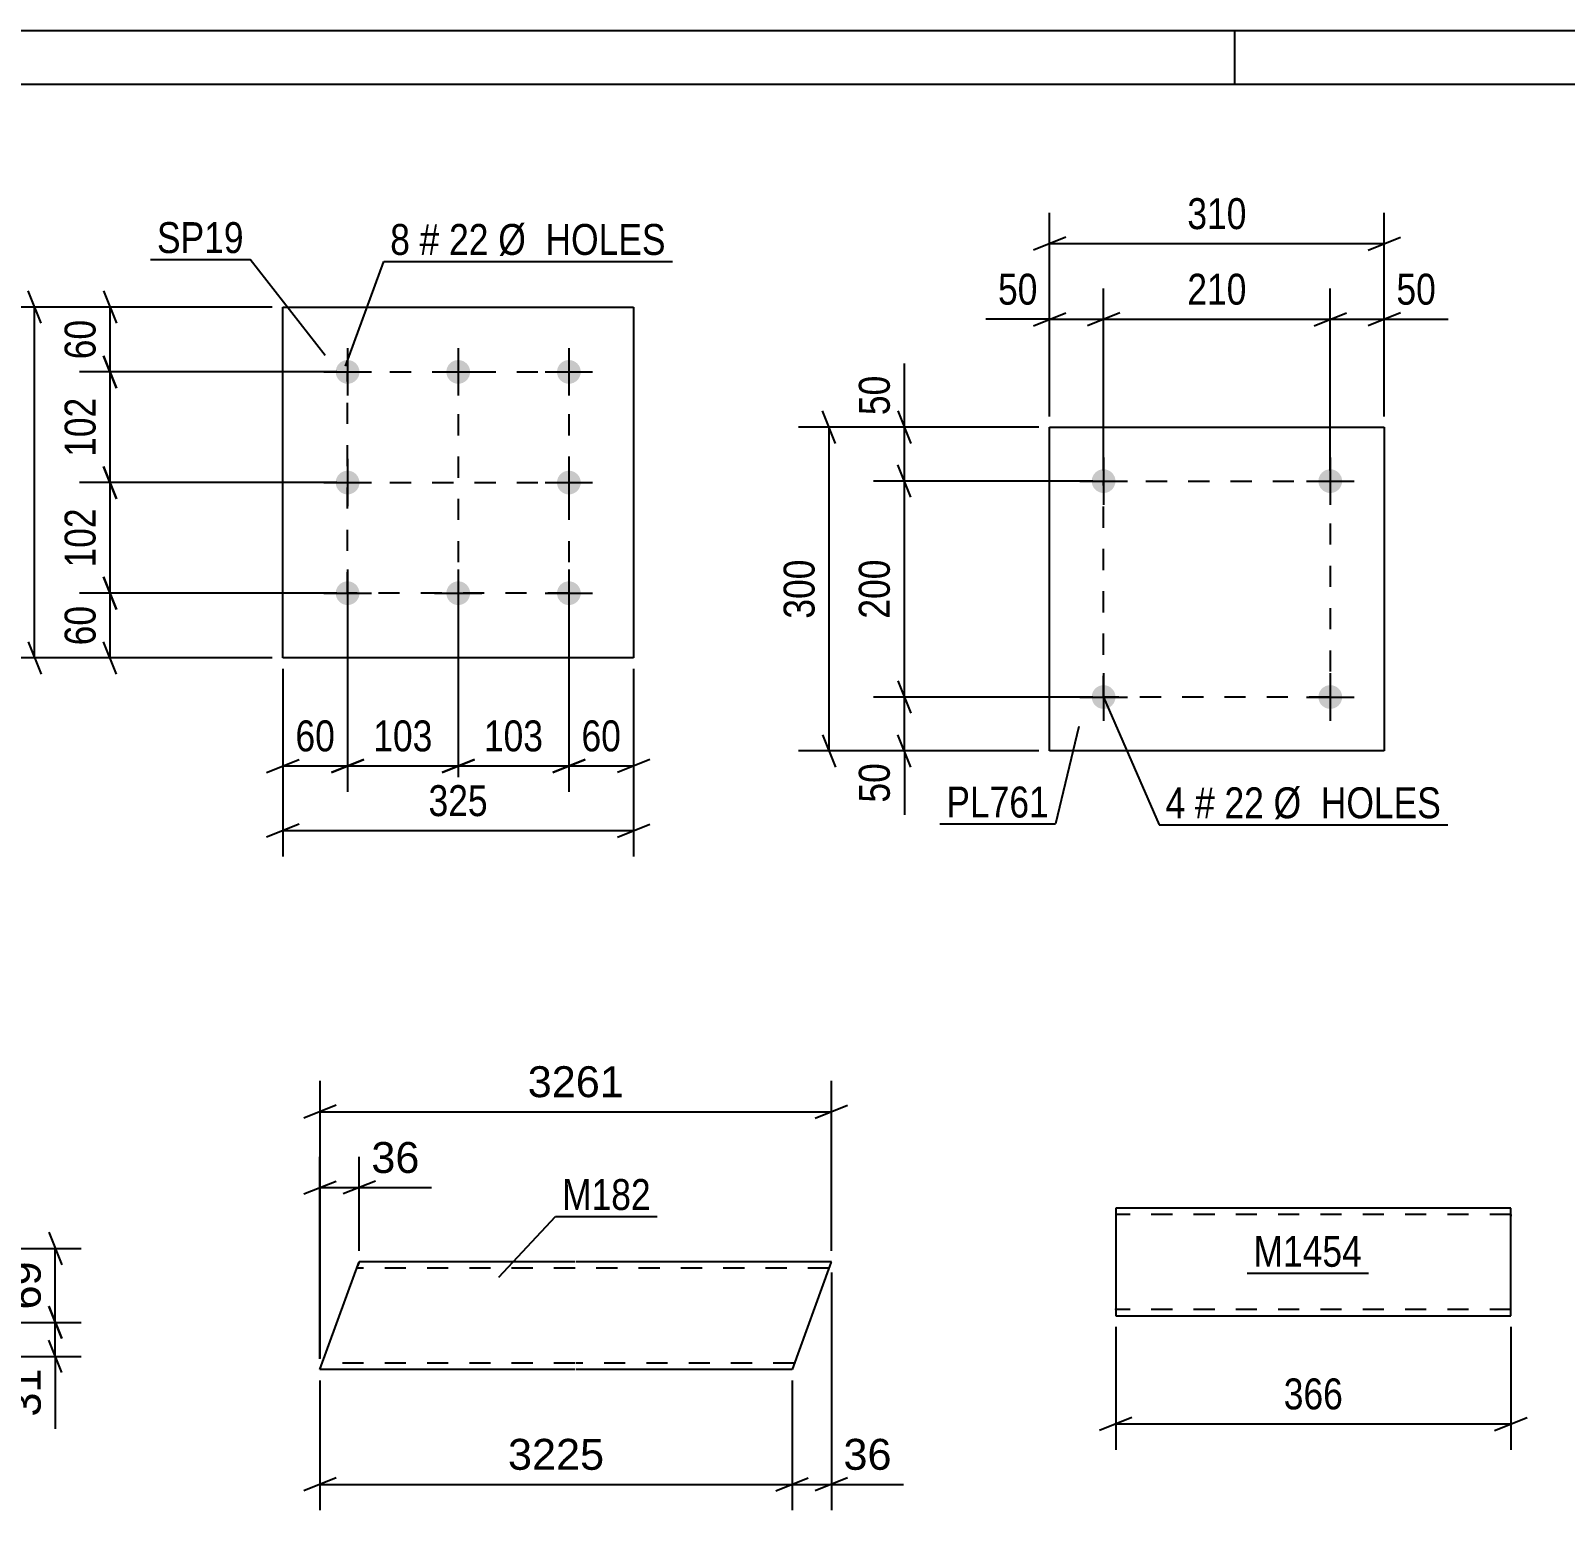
# Model space of a CAD drawing. Header units: millimetres. Extents: x 0 to 420, y 0 to 297.
# Drawn here: x 98.4 to 240.6, y 159.9 to 297 of the extents above; entities that cross this region are included whole.
import ezdxf

# ---------------------------------------------------------------- set-up
doc = ezdxf.new("R2010")
doc.units = ezdxf.units.MM
doc.linetypes.add('DXK_LINE_DOT2', pattern=[3.9198, 1.9599, -1.9599])
doc.styles.add('Arial', font='ARIAL.TTF', dxfattribs={"height": 0.2})
doc.styles.add('Arial Narrow', font='ARIALN.TTF', dxfattribs={"height": 0.2})

# ---------------------------------------------------------------- blocks, each defined once
blk = doc.blocks.new('Unknown-203763415-1135')
at = {"color": 5, "linetype": 'Continuous'}
for p, q in [((420, 297), (0, 297)), ((210, 292), (210, 297)), ((415, 292), (5, 292))]:
    blk.add_line(p, q, dxfattribs=at)
blk = doc.blocks.new('Part-203763415-9405 - 9404')
at = {"color": 2, "linetype": 'Continuous'}
for p, q in [((235.56, 187.93), (198.96, 187.93)), ((198.96, 187.93), (198.96, 178.02)), ((235.56, 179.13), (235.56, 187.93)), ((198.96, 178.02), (198.96, 177.93)), ((198.96, 177.93), (235.56, 177.93)), ((235.56, 177.93), (235.56, 179.13))]:
    blk.add_line(p, q, dxfattribs=at)
at = {"color": 7, "linetype": 'DXK_LINE_DOT2'}
for p, q in [((235.56, 187.33), (198.96, 187.33)), ((235.56, 187.33), (235.56, 187.29)), ((235.56, 187.29), (235.56, 187.33)), ((235.56, 187.19), (235.56, 187.29)), ((235.56, 187.29), (235.56, 187.19)), ((198.96, 178.53), (198.96, 178.58)), ((235.56, 178.53), (198.96, 178.53)), ((235.56, 178.58), (235.56, 178.9)), ((235.56, 178.53), (235.56, 178.58))]:
    blk.add_line(p, q, dxfattribs=at)
blk = doc.blocks.new('Part-203763415-10854 - 10853')
at = {"color": 2, "linetype": 'Continuous'}
for p, q in [((128.43, 181.76), (128.87, 182.96)), ((148.87, 182.96), (128.87, 182.96)), ((172.61, 182.96), (148.97, 182.96)), ((172.48, 182.6), (168.97, 172.96)), ((172.57, 182.86), (172.48, 182.6)), ((172.61, 182.96), (172.57, 182.86)), ((125.23, 172.96), (128.43, 181.76)), ((148.87, 172.96), (125.23, 172.96)), ((168.97, 172.96), (148.97, 172.96))]:
    blk.add_line(p, q, dxfattribs=at)
at = {"color": 7, "linetype": 'DXK_LINE_DOT2'}
for p, q in [((148.87, 182.36), (128.65, 182.36)), ((128.83, 182.86), (128.74, 182.6)), ((128.87, 182.96), (128.83, 182.86)), ((172.39, 182.36), (148.97, 182.36)), ((148.87, 173.56), (125.45, 173.56)), ((169.19, 173.56), (148.97, 173.56)), ((125.23, 172.96), (125.26, 173.05))]:
    blk.add_line(p, q, dxfattribs=at)
blk = doc.blocks.new('Part-203763415-9289 - 9288')
at = {"color": 2, "linetype": 'Continuous'}
for p, q in [((121.79, 238.89), (121.79, 271.39)), ((121.79, 271.39), (154.29, 271.39)), ((154.29, 271.39), (154.29, 238.89)), ((154.29, 238.89), (121.79, 238.89))]:
    blk.add_line(p, q, dxfattribs=at)
blk = doc.blocks.new('Bolt-203763415-9290 - 9288')
at = {"linetype": 'Continuous'}
for points in [[(127.79, 266.49, -1), (127.79, 264.29, -1)], [(138.04, 266.49, -1), (138.04, 264.29, -1)], [(148.29, 266.49, -1), (148.29, 264.29, -1)], [(127.79, 256.24, -1), (127.79, 254.04, -1)], [(148.29, 256.24, -1), (148.29, 254.04, -1)], [(127.79, 245.99, -1), (127.79, 243.79, -1)], [(138.04, 245.99, -1), (138.04, 243.79, -1)], [(148.29, 245.99, -1), (148.29, 243.79, -1)]]:
    blk.add_hatch(color=1, dxfattribs=at).paths.add_polyline_path(points)
at = {"color": 1, "linetype": 'Continuous'}
for p, q in [((127.79, 267.59), (127.79, 263.19)), ((138.04, 267.59), (138.04, 263.19)), ((148.29, 267.59), (148.29, 263.19)), ((125.59, 265.39), (129.99, 265.39)), ((135.84, 265.39), (140.24, 265.39)), ((146.09, 265.39), (150.49, 265.39)), ((127.79, 257.34), (127.79, 252.94)), ((148.29, 257.34), (148.29, 252.94)), ((125.59, 255.14), (129.99, 255.14)), ((146.09, 255.14), (150.49, 255.14)), ((127.79, 247.09), (127.79, 242.69)), ((138.04, 247.09), (138.04, 242.69)), ((148.29, 247.09), (148.29, 242.69)), ((125.59, 244.89), (129.99, 244.89)), ((135.84, 244.89), (140.24, 244.89)), ((146.09, 244.89), (150.49, 244.89))]:
    blk.add_line(p, q, dxfattribs=at)
blk = doc.blocks.new('Part-203763415-9412 - 9411')
at = {"color": 2, "linetype": 'Continuous'}
for p, q in [((192.83, 230.27), (192.83, 260.27)), ((192.83, 260.27), (223.83, 260.27)), ((223.83, 260.27), (223.83, 230.27)), ((223.83, 230.27), (192.83, 230.27))]:
    blk.add_line(p, q, dxfattribs=at)
blk = doc.blocks.new('Bolt-203763415-9413 - 9411')
at = {"linetype": 'Continuous'}
for points in [[(198.93, 235.27, -1), (196.73, 235.27, -1)], [(219.93, 235.27, -1), (217.73, 235.27, -1)]]:
    blk.add_hatch(color=1, dxfattribs=at).paths.add_polyline_path(points)
at = {"color": 1, "linetype": 'Continuous'}
for p, q in [((197.83, 237.47), (197.83, 233.07)), ((218.83, 237.47), (218.83, 233.07)), ((195.63, 235.27), (200.03, 235.27)), ((216.63, 235.27), (221.03, 235.27))]:
    blk.add_line(p, q, dxfattribs=at)
blk = doc.blocks.new('Bolt-203763415-9414 - 9411')
at = {"linetype": 'Continuous'}
for points in [[(198.93, 255.27, -1), (196.73, 255.27, -1)], [(219.93, 255.27, -1), (217.73, 255.27, -1)]]:
    blk.add_hatch(color=1, dxfattribs=at).paths.add_polyline_path(points)
at = {"color": 1, "linetype": 'Continuous'}
for p, q in [((197.83, 257.47), (197.83, 253.07)), ((218.83, 257.47), (218.83, 253.07)), ((195.63, 255.27), (200.03, 255.27)), ((216.63, 255.27), (221.03, 255.27))]:
    blk.add_line(p, q, dxfattribs=at)
blk = doc.blocks.new('Rectangle-203763415-10669 - 9288')
at = {"color": 1, "linetype": 'DXK_LINE_DOT2'}
blk.add_lwpolyline([(127.79, 265.39), (148.29, 265.39), (148.29, 244.89), (127.79, 244.89), (127.79, 265.39)], close=True, dxfattribs=at)
blk = doc.blocks.new('Rectangle-203763415-10779 - 9411')
at = {"color": 1, "linetype": 'DXK_LINE_DOT2'}
blk.add_lwpolyline([(197.83, 255.27), (218.83, 255.27), (218.83, 235.27), (197.83, 235.27), (197.83, 255.27)], close=True, dxfattribs=at)
blk = doc.blocks.new('Line-203763415-10679 - 9288')
at = {"color": 1, "linetype": 'DXK_LINE_DOT2'}
blk.add_line((138.04, 265.39), (138.04, 244.89), dxfattribs=at)
blk = doc.blocks.new('Line-203763415-10686 - 9288')
at = {"color": 1, "linetype": 'DXK_LINE_DOT2'}
blk.add_line((127.79, 255.14), (148.29, 255.14), dxfattribs=at)
blk = doc.blocks.new('StraightDimension-203763415-9641 - 9404')
at = {"color": 7, "linetype": 'Continuous'}
for p, q in [((198.96, 176.93), (198.96, 165.53)), ((235.56, 176.93), (235.56, 165.53)), ((200.46, 168.53), (197.46, 167.33)), ((198.96, 167.93), (235.56, 167.93)), ((234.06, 167.33), (237.06, 168.53))]:
    blk.add_line(p, q, dxfattribs=at)
at = {"color": 0}
blk.add_wipeout([(220.6, 168.68), (220.6, 172.88), (213.92, 172.88), (213.92, 168.68)], dxfattribs=at)
at = {"color": 3, "style": 'Arial Narrow'}
blk.add_text('366', height=2.863, dxfattribs=at).set_placement((214.52, 169.28))
blk = doc.blocks.new('StraightDimension-203763415-11271 - 10853')
at = {"color": 7, "linetype": 'Continuous'}
for p, q in [((172.61, 181.96), (172.61, 159.93)), ((168.97, 171.96), (168.97, 159.93)), ((167.47, 161.73), (170.47, 162.93)), ((168.97, 162.33), (172.61, 162.33)), ((174.11, 162.93), (171.11, 161.73)), ((172.61, 162.33), (179.3, 162.33)), ((172.61, 162.33), (179.3, 162.33))]:
    blk.add_line(p, q, dxfattribs=at)
at = {"color": 0}
blk.add_wipeout([(178.78, 163.08), (178.78, 167.28), (173.13, 167.28), (173.13, 163.08)], dxfattribs=at)
at = {"color": 3, "style": 'Arial'}
blk.add_text('36', height=2.865, dxfattribs=at).set_placement((173.73, 163.68))
blk = doc.blocks.new('StraightDimension-203763415-11272 - 10853')
at = {"color": 7, "linetype": 'Continuous'}
for p, q in [((125.23, 171.96), (125.23, 159.93)), ((168.97, 171.96), (168.97, 159.93)), ((126.73, 162.93), (123.73, 161.73)), ((125.23, 162.33), (168.97, 162.33)), ((167.47, 161.73), (170.47, 162.93))]:
    blk.add_line(p, q, dxfattribs=at)
at = {"color": 0}
blk.add_wipeout([(152.14, 163.08), (152.14, 167.28), (142.05, 167.28), (142.05, 163.08)], dxfattribs=at)
at = {"color": 3, "style": 'Arial'}
blk.add_text('3225', height=2.865, dxfattribs=at).set_placement((142.65, 163.68))
blk = doc.blocks.new('StraightDimension-203763415-11245 - 10853')
at = {"color": 7, "linetype": 'Continuous'}
for p, q in [((125.23, 173.96), (125.23, 192.68)), ((128.87, 183.96), (128.87, 192.68)), ((123.73, 189.23), (126.73, 190.43)), ((125.23, 189.83), (128.87, 189.83)), ((130.37, 190.43), (127.37, 189.23)), ((128.87, 189.83), (135.56, 189.83)), ((128.87, 189.83), (135.56, 189.83))]:
    blk.add_line(p, q, dxfattribs=at)
at = {"color": 0}
blk.add_wipeout([(135.04, 190.58), (135.04, 194.78), (129.39, 194.78), (129.39, 190.58)], dxfattribs=at)
at = {"color": 3, "style": 'Arial'}
blk.add_text('36', height=2.865, dxfattribs=at).set_placement((129.99, 191.18))
blk = doc.blocks.new('StraightDimension-203763415-11263 - 10853')
at = {"color": 7, "linetype": 'Continuous'}
for p, q in [((125.24, 174), (125.24, 199.7)), ((172.61, 183.96), (172.61, 199.7)), ((126.74, 197.45), (123.74, 196.25)), ((125.24, 196.85), (172.61, 196.85)), ((171.11, 196.25), (174.11, 197.45))]:
    blk.add_line(p, q, dxfattribs=at)
at = {"color": 0}
blk.add_wipeout([(153.97, 197.6), (153.97, 201.8), (143.88, 201.8), (143.88, 197.6)], dxfattribs=at)
at = {"color": 3, "style": 'Arial'}
blk.add_text('3261', height=2.865, dxfattribs=at).set_placement((144.48, 198.2))
blk = doc.blocks.new('StraightDimension-203763415-9513 - 9288')
at = {"color": 7, "linetype": 'Continuous'}
for p, q in [((105.19, 272.89), (106.39, 269.89)), ((120.79, 271.39), (102.94, 271.39)), ((105.79, 265.39), (105.79, 271.39)), ((106.39, 263.89), (105.19, 266.89)), ((126.79, 265.39), (102.94, 265.39))]:
    blk.add_line(p, q, dxfattribs=at)
at = {"color": 0}
blk.add_wipeout([(105.04, 270.82), (100.84, 270.82), (100.84, 265.96), (105.04, 265.96)], dxfattribs=at)
at = {"color": 3, "style": 'Arial Narrow'}
blk.add_text('60', height=2.863, rotation=90.0002, dxfattribs=at).set_placement((104.44, 266.56))
blk = doc.blocks.new('StraightDimension-203763415-9529 - 9288')
at = {"color": 7, "linetype": 'Continuous'}
for p, q in [((99.39, 269.89), (98.19, 272.89)), ((120.79, 271.39), (95.94, 271.39)), ((98.79, 238.89), (98.79, 271.39)), ((98.19, 240.39), (99.39, 237.39)), ((120.79, 238.89), (95.94, 238.89))]:
    blk.add_line(p, q, dxfattribs=at)
at = {"color": 0}
blk.add_wipeout([(98.04, 258.48), (93.84, 258.48), (93.84, 251.8), (98.04, 251.8)], dxfattribs=at)
at = {"color": 3, "style": 'Arial Narrow'}
blk.add_text('325', height=2.863, rotation=90.0002, dxfattribs=at).set_placement((97.44, 252.4))
blk = doc.blocks.new('StraightDimension-203763415-9514 - 9288')
at = {"color": 7, "linetype": 'Continuous'}
for p, q in [((105.19, 266.89), (106.39, 263.89)), ((126.79, 265.39), (102.94, 265.39)), ((105.79, 255.14), (105.79, 265.39)), ((106.39, 253.64), (105.19, 256.64)), ((126.79, 255.14), (102.94, 255.14))]:
    blk.add_line(p, q, dxfattribs=at)
at = {"color": 0}
blk.add_wipeout([(105.04, 263.6), (100.84, 263.6), (100.84, 256.92), (105.04, 256.92)], dxfattribs=at)
at = {"color": 3, "style": 'Arial Narrow'}
blk.add_text('102', height=2.863, rotation=90.0002, dxfattribs=at).set_placement((104.44, 257.52))
blk = doc.blocks.new('StraightDimension-203763415-9515 - 9288')
at = {"color": 7, "linetype": 'Continuous'}
for p, q in [((105.19, 256.64), (106.39, 253.64)), ((126.79, 255.14), (102.94, 255.14)), ((105.79, 244.89), (105.79, 255.14)), ((106.39, 243.39), (105.19, 246.39)), ((126.79, 244.89), (102.94, 244.89))]:
    blk.add_line(p, q, dxfattribs=at)
at = {"color": 0}
blk.add_wipeout([(105.04, 253.35), (100.84, 253.35), (100.84, 246.67), (105.04, 246.67)], dxfattribs=at)
at = {"color": 3, "style": 'Arial Narrow'}
blk.add_text('102', height=2.863, rotation=90.0002, dxfattribs=at).set_placement((104.44, 247.27))
blk = doc.blocks.new('StraightDimension-203763415-9516 - 9288')
at = {"color": 7, "linetype": 'Continuous'}
for p, q in [((105.19, 246.39), (106.39, 243.39)), ((126.79, 244.89), (102.94, 244.89)), ((105.79, 238.89), (105.79, 244.89)), ((106.39, 237.39), (105.19, 240.39)), ((120.79, 238.89), (102.94, 238.89))]:
    blk.add_line(p, q, dxfattribs=at)
at = {"color": 0}
blk.add_wipeout([(105.04, 244.32), (100.84, 244.32), (100.84, 239.46), (105.04, 239.46)], dxfattribs=at)
at = {"color": 3, "style": 'Arial Narrow'}
blk.add_text('60', height=2.863, rotation=90.0002, dxfattribs=at).set_placement((104.44, 240.06))
blk = doc.blocks.new('StraightDimension-203763415-9533 - 9288')
at = {"color": 7, "linetype": 'Continuous'}
for p, q in [((148.29, 243.89), (148.29, 226.49)), ((154.29, 237.89), (154.29, 226.49)), ((146.79, 228.29), (149.79, 229.49)), ((155.79, 229.49), (152.79, 228.29)), ((148.29, 228.89), (154.29, 228.89))]:
    blk.add_line(p, q, dxfattribs=at)
at = {"color": 0}
blk.add_wipeout([(153.71, 229.64), (153.71, 233.84), (148.86, 233.84), (148.86, 229.64)], dxfattribs=at)
at = {"color": 3, "style": 'Arial Narrow'}
blk.add_text('60', height=2.863, dxfattribs=at).set_placement((149.46, 230.24))
blk = doc.blocks.new('StraightDimension-203763415-9534 - 9288')
at = {"color": 7, "linetype": 'Continuous'}
for p, q in [((138.04, 243.89), (138.04, 226.49)), ((148.29, 243.89), (148.29, 226.49)), ((136.54, 228.29), (139.54, 229.49)), ((149.79, 229.49), (146.79, 228.29)), ((138.04, 228.89), (148.29, 228.89))]:
    blk.add_line(p, q, dxfattribs=at)
at = {"color": 0}
blk.add_wipeout([(146.5, 229.64), (146.5, 233.84), (139.82, 233.84), (139.82, 229.64)], dxfattribs=at)
at = {"color": 3, "style": 'Arial Narrow'}
blk.add_text('103', height=2.863, dxfattribs=at).set_placement((140.42, 230.24))
blk = doc.blocks.new('StraightDimension-203763415-9535 - 9288')
at = {"color": 7, "linetype": 'Continuous'}
for p, q in [((127.79, 243.89), (127.79, 226.49)), ((138.04, 243.89), (138.04, 226.49)), ((126.29, 228.29), (129.29, 229.49)), ((139.54, 229.49), (136.54, 228.29)), ((127.79, 228.89), (138.04, 228.89))]:
    blk.add_line(p, q, dxfattribs=at)
at = {"color": 0}
blk.add_wipeout([(136.25, 229.64), (136.25, 233.84), (129.57, 233.84), (129.57, 229.64)], dxfattribs=at)
at = {"color": 3, "style": 'Arial Narrow'}
blk.add_text('103', height=2.863, dxfattribs=at).set_placement((130.17, 230.24))
blk = doc.blocks.new('StraightDimension-203763415-9536 - 9288')
at = {"color": 7, "linetype": 'Continuous'}
for p, q in [((127.79, 243.89), (127.79, 226.49)), ((121.79, 237.89), (121.79, 226.49)), ((120.29, 228.29), (123.29, 229.49)), ((129.29, 229.49), (126.29, 228.29)), ((121.79, 228.89), (127.79, 228.89))]:
    blk.add_line(p, q, dxfattribs=at)
at = {"color": 0}
blk.add_wipeout([(127.21, 229.64), (127.21, 233.84), (122.36, 233.84), (122.36, 229.64)], dxfattribs=at)
at = {"color": 3, "style": 'Arial Narrow'}
blk.add_text('60', height=2.863, dxfattribs=at).set_placement((122.96, 230.24))
blk = doc.blocks.new('StraightDimension-203763415-9549 - 9288')
at = {"color": 7, "linetype": 'Continuous'}
for p, q in [((121.79, 237.89), (121.79, 220.49)), ((154.29, 237.89), (154.29, 220.49)), ((123.29, 223.49), (120.29, 222.29)), ((152.79, 222.29), (155.79, 223.49)), ((121.79, 222.89), (154.29, 222.89))]:
    blk.add_line(p, q, dxfattribs=at)
at = {"color": 0}
blk.add_wipeout([(141.38, 223.64), (141.38, 227.84), (134.69, 227.84), (134.69, 223.64)], dxfattribs=at)
at = {"color": 3, "style": 'Arial Narrow'}
blk.add_text('325', height=2.863, dxfattribs=at).set_placement((135.29, 224.24))
blk = doc.blocks.new('StraightDimension-203763415-9647 - 9411')
at = {"color": 7, "linetype": 'Continuous'}
for p, q in [((178.77, 236.77), (179.97, 233.77)), ((196.83, 235.27), (176.52, 235.27)), ((179.37, 230.27), (179.37, 235.27)), ((179.97, 228.77), (178.77, 231.77)), ((191.83, 230.27), (176.52, 230.27)), ((179.37, 230.27), (179.37, 224.36)), ((179.37, 230.27), (179.37, 224.36))]:
    blk.add_line(p, q, dxfattribs=at)
at = {"color": 0}
blk.add_wipeout([(178.62, 229.74), (174.42, 229.74), (174.42, 224.89), (178.62, 224.89)], dxfattribs=at)
at = {"color": 3, "style": 'Arial Narrow'}
blk.add_text('50', height=2.863, rotation=90.0002, dxfattribs=at).set_placement((178.02, 225.49))
blk = doc.blocks.new('StraightDimension-203763415-9646 - 9411')
at = {"color": 7, "linetype": 'Continuous'}
for p, q in [((179.97, 253.77), (178.77, 256.77)), ((196.83, 255.27), (176.52, 255.27)), ((179.37, 235.27), (179.37, 255.27)), ((178.77, 236.77), (179.97, 233.77)), ((196.83, 235.27), (176.52, 235.27))]:
    blk.add_line(p, q, dxfattribs=at)
at = {"color": 0}
blk.add_wipeout([(178.62, 248.61), (174.42, 248.61), (174.42, 241.93), (178.62, 241.93)], dxfattribs=at)
at = {"color": 3, "style": 'Arial Narrow'}
blk.add_text('200', height=2.863, rotation=90.0002, dxfattribs=at).set_placement((178.02, 242.53))
blk = doc.blocks.new('StraightDimension-203763415-9645 - 9411')
at = {"color": 7, "linetype": 'Continuous'}
for p, q in [((179.37, 260.27), (179.37, 266.17)), ((179.37, 260.27), (179.37, 266.17)), ((178.77, 261.77), (179.97, 258.77)), ((191.83, 260.27), (176.52, 260.27)), ((179.37, 255.27), (179.37, 260.27)), ((179.97, 253.77), (178.77, 256.77)), ((196.83, 255.27), (176.52, 255.27))]:
    blk.add_line(p, q, dxfattribs=at)
at = {"color": 0}
blk.add_wipeout([(178.62, 265.65), (174.42, 265.65), (174.42, 260.79), (178.62, 260.79)], dxfattribs=at)
at = {"color": 3, "style": 'Arial Narrow'}
blk.add_text('50', height=2.863, rotation=90.0002, dxfattribs=at).set_placement((178.02, 261.39))
blk = doc.blocks.new('StraightDimension-203763415-9677 - 9411')
at = {"color": 7, "linetype": 'Continuous'}
for p, q in [((192.83, 261.27), (192.83, 280.12)), ((223.83, 261.27), (223.83, 280.12)), ((194.33, 277.87), (191.33, 276.67)), ((192.83, 277.27), (223.83, 277.27)), ((222.33, 276.67), (225.33, 277.87))]:
    blk.add_line(p, q, dxfattribs=at)
at = {"color": 0}
blk.add_wipeout([(211.67, 278.02), (211.67, 282.22), (204.99, 282.22), (204.99, 278.02)], dxfattribs=at)
at = {"color": 3, "style": 'Arial Narrow'}
blk.add_text('310', height=2.863, dxfattribs=at).set_placement((205.59, 278.62))
blk = doc.blocks.new('StraightDimension-203763415-9657 - 9411')
at = {"color": 7, "linetype": 'Continuous'}
for p, q in [((173, 258.77), (171.8, 261.77)), ((191.83, 260.27), (169.55, 260.27)), ((172.4, 230.27), (172.4, 260.27)), ((171.8, 231.77), (173, 228.77)), ((191.83, 230.27), (169.55, 230.27))]:
    blk.add_line(p, q, dxfattribs=at)
at = {"color": 0}
blk.add_wipeout([(171.65, 248.61), (167.45, 248.61), (167.45, 241.93), (171.65, 241.93)], dxfattribs=at)
at = {"color": 3, "style": 'Arial Narrow'}
blk.add_text('300', height=2.863, rotation=90.0002, dxfattribs=at).set_placement((171.05, 242.53))
blk = doc.blocks.new('StraightDimension-203763415-10737 - 9411')
at = {"color": 7, "linetype": 'Continuous'}
for p, q in [((218.83, 256.27), (218.83, 273.12)), ((223.83, 261.27), (223.83, 273.12)), ((217.33, 269.67), (220.33, 270.87)), ((218.83, 270.27), (223.83, 270.27)), ((225.33, 270.87), (222.33, 269.67)), ((223.83, 270.27), (229.74, 270.27)), ((223.83, 270.27), (229.74, 270.27))]:
    blk.add_line(p, q, dxfattribs=at)
at = {"color": 0}
blk.add_wipeout([(229.21, 271.02), (229.21, 275.22), (224.36, 275.22), (224.36, 271.02)], dxfattribs=at)
at = {"color": 3, "style": 'Arial Narrow'}
blk.add_text('50', height=2.863, dxfattribs=at).set_placement((224.96, 271.62))
blk = doc.blocks.new('StraightDimension-203763415-10738 - 9411')
at = {"color": 7, "linetype": 'Continuous'}
for p, q in [((197.83, 256.27), (197.83, 273.12)), ((218.83, 256.27), (218.83, 273.12)), ((199.33, 270.87), (196.33, 269.67)), ((197.83, 270.27), (218.83, 270.27)), ((217.33, 269.67), (220.33, 270.87))]:
    blk.add_line(p, q, dxfattribs=at)
at = {"color": 0}
blk.add_wipeout([(211.67, 271.02), (211.67, 275.22), (204.99, 275.22), (204.99, 271.02)], dxfattribs=at)
at = {"color": 3, "style": 'Arial Narrow'}
blk.add_text('210', height=2.863, dxfattribs=at).set_placement((205.59, 271.62))
blk = doc.blocks.new('StraightDimension-203763415-10739 - 9411')
at = {"color": 7, "linetype": 'Continuous'}
for p, q in [((192.83, 261.27), (192.83, 273.12)), ((197.83, 256.27), (197.83, 273.12)), ((192.83, 270.27), (186.92, 270.27)), ((192.83, 270.27), (186.92, 270.27)), ((191.33, 269.67), (194.33, 270.87)), ((192.83, 270.27), (197.83, 270.27)), ((199.33, 270.87), (196.33, 269.67))]:
    blk.add_line(p, q, dxfattribs=at)
at = {"color": 0}
blk.add_wipeout([(192.31, 271.02), (192.31, 275.22), (187.45, 275.22), (187.45, 271.02)], dxfattribs=at)
at = {"color": 3, "style": 'Arial Narrow'}
blk.add_text('50', height=2.863, dxfattribs=at).set_placement((188.05, 271.62))
blk = doc.blocks.new('StraightDimension-203763415-11160 - 10876')
at = {"color": 7, "linetype": 'Continuous'}
for p, q in [((100.11, 185.68), (101.31, 182.68)), ((80.14, 184.18), (103.11, 184.18)), ((100.71, 177.33), (100.71, 184.18)), ((101.31, 175.83), (100.11, 178.83)), ((89.14, 177.33), (103.11, 177.33))]:
    blk.add_line(p, q, dxfattribs=at)
at = {"color": 0}
blk.add_wipeout([(99.96, 183.58), (95.76, 183.58), (95.76, 177.93), (99.96, 177.93)], dxfattribs=at)
at = {"color": 3, "style": 'Arial'}
blk.add_text('69', height=2.865, rotation=90.0002, dxfattribs=at).set_placement((99.36, 178.53))
blk = doc.blocks.new('StraightDimension-203763415-11161 - 10876')
at = {"color": 7, "linetype": 'Continuous'}
for p, q in [((100.11, 178.83), (101.31, 175.83)), ((89.14, 177.33), (103.11, 177.33)), ((100.71, 174.18), (100.71, 177.33)), ((101.31, 172.68), (100.11, 175.68)), ((88.16, 174.18), (103.11, 174.18)), ((100.71, 174.18), (100.71, 167.48)), ((100.71, 174.18), (100.71, 167.48))]:
    blk.add_line(p, q, dxfattribs=at)
at = {"color": 0}
blk.add_wipeout([(99.96, 173.66), (95.76, 173.66), (95.76, 168.01), (99.96, 168.01)], dxfattribs=at)
at = {"color": 3, "style": 'Arial'}
blk.add_text('31', height=2.865, rotation=90.0002, dxfattribs=at).set_placement((99.36, 168.61))
blk = doc.blocks.new('Mark-203763415-9749 - 9404')
at = {"color": 0}
blk.add_wipeout([(221.77, 182.49), (221.77, 185.49), (211.72, 185.49), (211.72, 182.49)], dxfattribs=at)
blk.add_wipeout([(221.77, 182.49), (221.77, 185.49), (211.72, 185.49), (211.72, 182.49)], dxfattribs=at)
at = {"color": 30, "linetype": 'Continuous'}
blk.add_line((211.12, 181.89), (222.37, 181.89), dxfattribs=at)
at = {"color": 3, "style": 'Arial Narrow'}
blk.add_text('M1454', height=2.863, dxfattribs=at).set_placement((211.72, 182.49))
blk = doc.blocks.new('Mark-203763415-11305 - 10853')
at = {"color": 0}
blk.add_wipeout([(155.88, 187.75), (155.88, 190.75), (147.66, 190.75), (147.66, 187.75)], dxfattribs=at)
blk.add_wipeout([(155.88, 187.75), (155.88, 190.75), (147.66, 190.75), (147.66, 187.75)], dxfattribs=at)
at = {"color": 30, "linetype": 'Continuous'}
for p, q in [((141.79, 181.52), (147.06, 187.15)), ((147.06, 187.15), (156.48, 187.15))]:
    blk.add_line(p, q, dxfattribs=at)
at = {"color": 3, "style": 'Arial Narrow'}
blk.add_text('M182', height=2.863, dxfattribs=at).set_placement((147.66, 187.75))
blk = doc.blocks.new('Mark-203763415-9735 - 9288')
at = {"color": 0}
for points in [[(133.56, 276.23), (133.56, 279.23), (131.74, 279.23), (131.74, 276.23)], [(136.29, 276.23), (136.29, 279.23), (134.46, 279.23), (134.46, 276.23)], [(140.85, 276.23), (140.85, 279.23), (137.19, 279.23), (137.19, 276.23)], [(157.28, 276.23), (157.28, 279.23), (141.75, 279.23), (141.75, 276.23)]]:
    blk.add_wipeout(points, dxfattribs=at)
for points in [[(133.56, 276.23), (133.56, 279.23), (131.74, 279.23), (131.74, 276.23)], [(136.29, 276.23), (136.29, 279.23), (134.46, 279.23), (134.46, 276.23)], [(140.85, 276.23), (140.85, 279.23), (137.19, 279.23), (137.19, 276.23)], [(157.28, 276.23), (157.28, 279.23), (141.75, 279.23), (141.75, 276.23)]]:
    blk.add_wipeout(points, dxfattribs=at)
at = {"color": 7, "linetype": 'Continuous'}
for p, q in [((127.61, 265.93), (131.14, 275.63)), ((131.14, 275.63), (157.88, 275.63))]:
    blk.add_line(p, q, dxfattribs=at)
at = {"color": 3, "style": 'Arial Narrow'}
for s, height, p in [('8', 2.86, (131.74, 276.23)), ('#', 2.86, (134.46, 276.23)), ('22', 2.863, (137.19, 276.23)), ('Ø  HOLES', 2.863, (141.75, 276.23))]:
    blk.add_text(s, height=height, dxfattribs=at).set_placement(p)
blk = doc.blocks.new('Mark-203763415-9732 - 9288')
at = {"color": 0}
blk.add_wipeout([(118.17, 276.4), (118.17, 279.4), (110.13, 279.4), (110.13, 276.4)], dxfattribs=at)
blk.add_wipeout([(118.17, 276.4), (118.17, 279.4), (110.13, 279.4), (110.13, 276.4)], dxfattribs=at)
at = {"color": 30, "linetype": 'Continuous'}
for p in [(109.53, 275.8), (125.7, 266.9)]:
    blk.add_line(p, (118.77, 275.8), dxfattribs=at)
at = {"color": 3, "style": 'Arial Narrow'}
blk.add_text('SP19', height=2.863, dxfattribs=at).set_placement((110.13, 276.4))
blk = doc.blocks.new('MarkSet-203763415-10798 - 9411')
at = {"color": 0}
for points in [[(205.4, 224.04), (205.4, 227.04), (203.57, 227.04), (203.57, 224.04)], [(208.13, 224.04), (208.13, 227.04), (206.3, 227.04), (206.3, 224.04)], [(212.68, 224.04), (212.68, 227.04), (209.03, 227.04), (209.03, 224.04)], [(229.11, 224.04), (229.11, 227.04), (213.58, 227.04), (213.58, 224.04)]]:
    blk.add_wipeout(points, dxfattribs=at)
for points in [[(205.4, 224.04), (205.4, 227.04), (203.57, 227.04), (203.57, 224.04)], [(208.13, 224.04), (208.13, 227.04), (206.3, 227.04), (206.3, 224.04)], [(212.68, 224.04), (212.68, 227.04), (209.03, 227.04), (209.03, 224.04)], [(229.11, 224.04), (229.11, 227.04), (213.58, 227.04), (213.58, 224.04)]]:
    blk.add_wipeout(points, dxfattribs=at)
at = {"color": 7, "linetype": 'Continuous'}
for p, q in [((197.83, 235.27), (202.97, 223.44)), ((202.97, 223.44), (229.71, 223.44))]:
    blk.add_line(p, q, dxfattribs=at)
at = {"color": 3, "style": 'Arial Narrow'}
for s, height, p in [('4', 2.86, (203.57, 224.04)), ('#', 2.86, (206.3, 224.04)), ('22', 2.863, (209.03, 224.04)), ('Ø  HOLES', 2.863, (213.58, 224.04))]:
    blk.add_text(s, height=height, dxfattribs=at).set_placement(p)
blk = doc.blocks.new('Mark-203763415-9752 - 9411')
at = {"color": 0}
blk.add_wipeout([(192.77, 224.11), (192.77, 227.11), (183.26, 227.11), (183.26, 224.11)], dxfattribs=at)
blk.add_wipeout([(192.77, 224.11), (192.77, 227.11), (183.26, 227.11), (183.26, 224.11)], dxfattribs=at)
at = {"color": 30, "linetype": 'Continuous'}
for p in [(195.53, 232.53), (182.66, 223.51)]:
    blk.add_line(p, (193.37, 223.51), dxfattribs=at)
at = {"color": 3, "style": 'Arial Narrow'}
blk.add_text('PL761', height=2.863, dxfattribs=at).set_placement((183.26, 224.11))

msp = doc.modelspace()

# ---------------------------------------------------------------- block references
for name in ['Unknown-203763415-1135', 'Part-203763415-9289 - 9288', 'Bolt-203763415-9290 - 9288', 'Rectangle-203763415-10669 - 9288', 'Line-203763415-10679 - 9288', 'Part-203763415-9412 - 9411', 'Bolt-203763415-9414 - 9411', 'Line-203763415-10686 - 9288', 'Rectangle-203763415-10779 - 9411', 'Bolt-203763415-9413 - 9411', 'Part-203763415-9405 - 9404', 'Part-203763415-10854 - 10853']:
    msp.add_blockref(name, (0, 0))

# ---------------------------------------------------------------- next in the draw order: block references
for name in ['Mark-203763415-9735 - 9288', 'StraightDimension-203763415-9513 - 9288', 'StraightDimension-203763415-9533 - 9288', 'StraightDimension-203763415-9647 - 9411', 'MarkSet-203763415-10798 - 9411', 'StraightDimension-203763415-11245 - 10853', 'StraightDimension-203763415-11160 - 10876', 'Mark-203763415-9749 - 9404', 'StraightDimension-203763415-11271 - 10853', 'StraightDimension-203763415-9641 - 9404']:
    msp.add_blockref(name, (0, 0))

# ---------------------------------------------------------------- next in the draw order: block references
for name in ['StraightDimension-203763415-9529 - 9288', 'StraightDimension-203763415-9646 - 9411', 'StraightDimension-203763415-9534 - 9288', 'StraightDimension-203763415-11263 - 10853', 'StraightDimension-203763415-11161 - 10876', 'StraightDimension-203763415-11272 - 10853']:
    msp.add_blockref(name, (0, 0))

# ---------------------------------------------------------------- next in the draw order: block references
for name in ['StraightDimension-203763415-9514 - 9288', 'StraightDimension-203763415-9645 - 9411', 'Mark-203763415-11305 - 10853']:
    msp.add_blockref(name, (0, 0))

# ---------------------------------------------------------------- next in the draw order: block references
for name in ['StraightDimension-203763415-9677 - 9411', 'Mark-203763415-9732 - 9288', 'StraightDimension-203763415-9515 - 9288']:
    msp.add_blockref(name, (0, 0))

# ---------------------------------------------------------------- next in the draw order: block references
for name in ['StraightDimension-203763415-10737 - 9411', 'StraightDimension-203763415-9657 - 9411', 'StraightDimension-203763415-9516 - 9288']:
    msp.add_blockref(name, (0, 0))

# ---------------------------------------------------------------- next in the draw order: block references
for name in ['StraightDimension-203763415-10738 - 9411', 'StraightDimension-203763415-9535 - 9288', 'Mark-203763415-9752 - 9411']:
    msp.add_blockref(name, (0, 0))

# ---------------------------------------------------------------- next in the draw order: block references
for name in ['StraightDimension-203763415-10739 - 9411', 'StraightDimension-203763415-9536 - 9288']:
    msp.add_blockref(name, (0, 0))

# ---------------------------------------------------------------- next in the draw order: block references
msp.add_blockref('StraightDimension-203763415-9549 - 9288', (0, 0))

doc.saveas('drawing.dxf')
